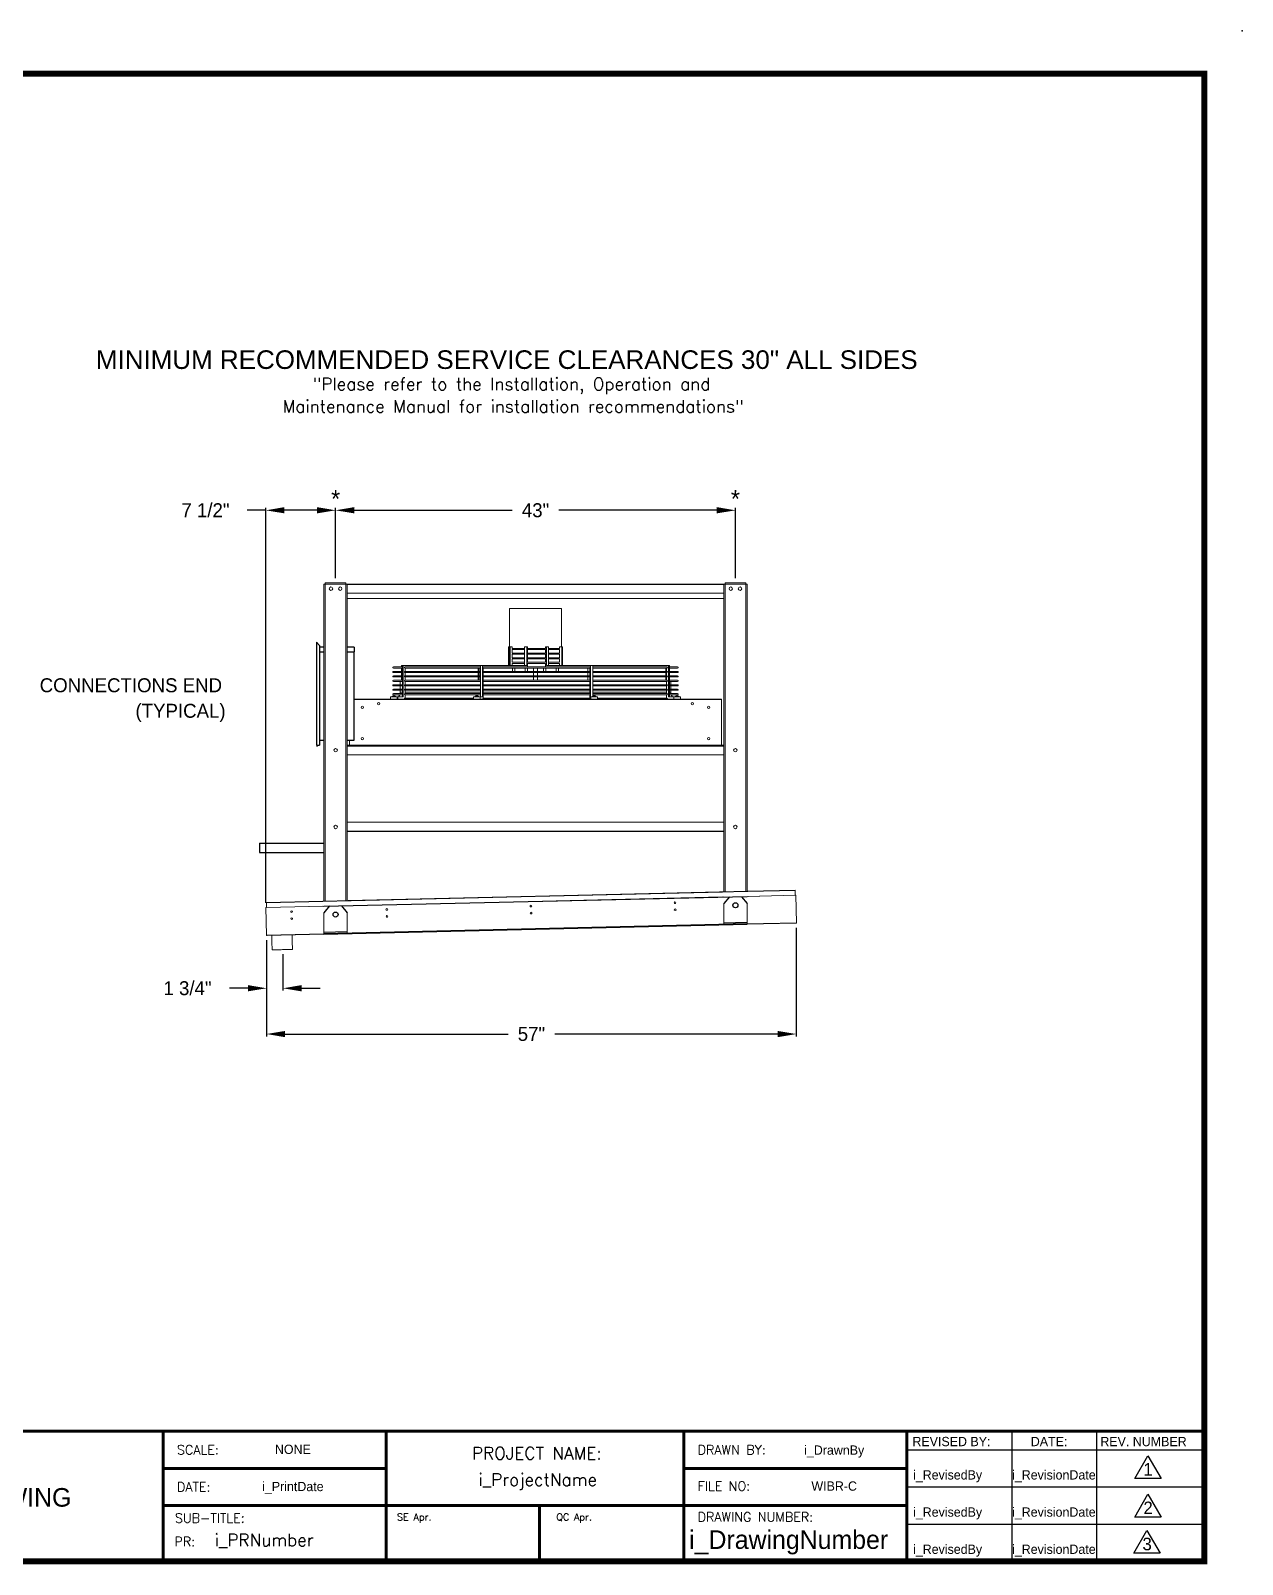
# Model space of a CAD drawing. Extents: x 6 to 271, y -23 to 146.
# Drawn here: x 140.8 to 271.1, y -18.6 to 146.4 of the extents above; entities that cross this region are included whole.
import ezdxf
from ezdxf.enums import TextEntityAlignment as Align

# ---------------------------------------------------------------- set-up
doc = ezdxf.new("R2010")
doc.units = 0
doc.header["$MEASUREMENT"] = 0
doc.layers.get('0').update_dxf_attribs({"linetype": 'CONTINUOUS'})
doc.layers.get('Defpoints').update_dxf_attribs({"linetype": 'CONTINUOUS'})
doc.styles.add('dimentions', font='ARIAL.TTF')
doc.styles.add('SIMPLEX', font='SIMPLEX')
doc.dimstyles.get("Standard").update_dxf_attribs({"dimtxt": 1.5, "dimasz": 2, "dimexe": 0.25, "dimexo": 0.5, "dimgap": 0.75, "dimtad": 0, "dimtih": 1, "dimtoh": 1, "dimdec": 4, "dimzin": 0, "dimdsep": 46, "dimlunit": 5, "dimtxsty": 'STANDARD', "dimcen": 0.125, "dimclrd": 1, "dimclre": 1, "dimclrt": 1, "dimadec": 0, "dimazin": 0, "dimtfac": 1, "dimtdec": 4, "dimtofl": 0, "dimtmove": 0, "dimatfit": 3, "dimfxl": 1, "dimfrac": 2, "dimtolj": 1, "dimtzin": 0, "dimarcsym": 0})

# ---------------------------------------------------------------- blocks, each defined once
blk = doc.blocks.new('*D28')
at = {"color": 7, "lineweight": -2}
for p, q in [((173.57, 87.49), (173.57, 95.05)), ((175.57, 94.8), (192.57, 94.8)), ((214.57, 94.8), (197.57, 94.8)), ((216.57, 87.49), (216.57, 95.05))]:
    blk.add_line(p, q, dxfattribs=at)
at = {"color": 7}
for points in [[(175.57, 95.14), (175.57, 94.47), (173.57, 94.8)], [(214.57, 95.14), (214.57, 94.47), (216.57, 94.8)]]:
    blk.add_solid(points, dxfattribs=at)
at = {"layer": 'Defpoints', "color": 0}
for p in [(216.57, 94.8), (173.57, 86.99), (216.57, 86.99)]:
    blk.add_point(p, dxfattribs=at)
at = {"color": 7, "insert": (195.07, 94.8), "char_height": 1.5, "attachment_point": 5}
blk.add_mtext('\\A1;43"', dxfattribs=at)
blk = doc.blocks.new('*D29')
at = {"color": 7, "lineweight": -2}
for p, q in [((166.07, 94.8), (164.07, 94.8)), ((166.07, 52.57), (166.07, 95.05)), ((171.57, 94.8), (168.07, 94.8)), ((173.57, 87.49), (173.57, 95.05))]:
    blk.add_line(p, q, dxfattribs=at)
at = {"color": 7}
for points in [[(168.07, 95.14), (168.07, 94.47), (166.07, 94.8)], [(171.57, 95.14), (171.57, 94.47), (173.57, 94.8)]]:
    blk.add_solid(points, dxfattribs=at)
at = {"layer": 'Defpoints', "color": 0}
for p in [(173.57, 94.8), (173.57, 86.99), (166.07, 52.07)]:
    blk.add_point(p, dxfattribs=at)
at = {"color": 7, "insert": (159.57, 94.8), "char_height": 1.5, "attachment_point": 5}
blk.add_mtext('\\A1;7 1/2"', dxfattribs=at)
blk = doc.blocks.new('*D30')
at = {"color": 7, "lineweight": -2}
for p, q in [((223.12, 49.89), (223.12, 38.22)), ((166.14, 48.57), (166.14, 38.22)), ((168.14, 38.47), (192.13, 38.47)), ((221.12, 38.47), (197.13, 38.47))]:
    blk.add_line(p, q, dxfattribs=at)
at = {"color": 7}
for points in [[(168.14, 38.8), (168.14, 38.13), (166.14, 38.47)], [(221.12, 38.8), (221.12, 38.13), (223.12, 38.47)]]:
    blk.add_solid(points, dxfattribs=at)
at = {"layer": 'Defpoints', "color": 0}
for p in [(223.12, 50.39), (166.14, 49.07), (223.12, 38.47)]:
    blk.add_point(p, dxfattribs=at)
at = {"color": 7, "insert": (194.63, 38.47), "char_height": 1.5, "attachment_point": 5}
blk.add_mtext('\\A1;57"', dxfattribs=at)
blk = doc.blocks.new('*D31')
at = {"color": 7, "lineweight": -2}
for p, q in [((166.14, 48.07), (166.14, 43.14)), ((167.91, 47.05), (167.91, 43.14)), ((164.14, 43.39), (162.14, 43.39)), ((169.91, 43.39), (171.91, 43.39))]:
    blk.add_line(p, q, dxfattribs=at)
at = {"color": 7}
for points in [[(164.14, 43.73), (164.14, 43.06), (166.14, 43.39)], [(169.91, 43.73), (169.91, 43.06), (167.91, 43.39)]]:
    blk.add_solid(points, dxfattribs=at)
at = {"layer": 'Defpoints', "color": 0}
for p in [(166.14, 48.57), (167.91, 47.55), (166.14, 43.39)]:
    blk.add_point(p, dxfattribs=at)
at = {"color": 7, "insert": (157.64, 43.39), "char_height": 1.5, "attachment_point": 5}
blk.add_mtext('\\A1;1 3/4"', dxfattribs=at)

msp = doc.modelspace()

# ---------------------------------------------------------------- linework, layer by layer
at = {"color": 0, "linetype": 'Continuous', "lineweight": 15}
for p, q in [((172.3177, 86.85703), (172.4522, 86.85703)), ((172.3177, 86.85703), (172.3177, 52.7701)), ((172.4522, 86.85703), (172.4522, 52.77323)), ((172.4532, 86.85703), (172.4522, 86.85703)), ((172.4532, 86.99253), (172.4532, 86.85803)), ((172.4532, 86.99253), (174.6822, 86.99253)), ((172.4532, 86.85803), (174.6822, 86.85803)), ((172.4532, 86.85703), (172.4532, 86.85803)), ((172.4532, 86.85703), (174.6822, 86.85703)), ((172.4532, 52.77325), (172.4532, 86.85703)), ((174.6822, 86.99253), (174.6822, 86.85803)), ((174.6822, 86.85703), (174.6822, 86.85803)), ((174.6822, 52.8251), (174.6822, 86.85703)), ((174.6832, 86.85703), (174.6822, 86.85703)), ((174.6832, 86.85703), (174.6832, 52.82513)), ((174.8177, 86.85703), (174.6832, 86.85703)), ((174.8177, 86.85703), (174.8177, 52.82825)), ((174.8177, 86.80403), (215.3177, 86.80403)), ((174.8177, 85.87274), (215.3177, 85.87274)), ((215.3177, 86.85703), (215.3177, 53.77037)), ((215.3177, 86.85703), (215.4522, 86.85703)), ((215.4522, 86.85703), (215.4522, 53.7735)), ((215.4532, 86.85703), (215.4522, 86.85703)), ((215.4532, 86.99253), (215.4532, 86.85803)), ((215.4532, 86.99253), (217.6822, 86.99253)), ((215.4532, 86.85803), (217.6822, 86.85803)), ((215.4532, 86.85703), (215.4532, 86.85803)), ((215.4532, 86.85703), (217.6822, 86.85703)), ((215.4532, 53.77352), (215.4532, 86.85703)), ((217.6822, 86.99253), (217.6822, 86.85803)), ((217.6822, 86.85703), (217.6822, 86.85803)), ((217.6832, 86.85703), (217.6822, 86.85703)), ((217.6822, 53.82537), (217.6822, 86.85703)), ((217.8177, 86.85703), (217.6832, 86.85703)), ((217.6832, 86.85703), (217.6832, 53.8254)), ((217.8177, 86.85703), (217.8177, 53.82852)), ((174.8177, 85.31044), (180.6302, 85.31044)), ((181.0052, 85.31044), (209.1302, 85.31044)), ((196.144, 84.23603), (192.2552, 84.23603)), ((197.8802, 84.23603), (196.144, 84.23603)), ((209.5052, 85.31044), (215.3177, 85.31044)), ((192.15049, 80.10003), (192.15049, 78.10503)), ((192.24386, 80.10003), (192.15049, 80.10003)), ((192.33724, 80.10003), (192.24386, 80.10003)), ((192.24386, 80.10003), (192.24386, 78.10503)), ((192.33724, 80.10003), (192.33724, 78.10503)), ((192.56266, 80.10003), (192.33724, 80.10003)), ((192.56266, 79.94921), (192.56266, 80.10003)), ((193.89803, 79.95014), (192.56266, 79.95014)), ((192.56266, 79.44921), (192.56266, 79.83108)), ((192.56266, 79.83014), (193.89803, 79.83014)), ((193.89803, 79.45014), (192.56266, 79.45014)), ((192.56266, 78.94921), (192.56266, 79.33108)), ((192.56266, 79.33014), (193.89803, 79.33014)), ((194.12345, 80.10003), (193.89803, 80.10003)), ((193.89803, 80.10003), (193.89803, 78.10503)), ((194.12345, 80.10003), (194.12345, 78.10503)), ((194.21683, 80.10003), (194.12345, 80.10003)), ((194.21683, 79.94921), (194.21683, 80.10003)), ((196.144, 79.95014), (194.21683, 79.95014)), ((194.21683, 79.44921), (194.21683, 79.83108)), ((194.21683, 79.83014), (196.144, 79.83014)), ((196.144, 79.45014), (194.21683, 79.45014)), ((194.21683, 78.94921), (194.21683, 79.33108)), ((194.21683, 79.33014), (196.144, 79.33014)), ((196.144, 79.95014), (196.144, 80.10003)), ((196.144, 80.10003), (196.23737, 80.10003)), ((196.144, 79.45014), (196.144, 79.83014)), ((196.144, 78.95014), (196.144, 79.33014)), ((196.23737, 80.10003), (196.23737, 78.10503)), ((196.4628, 80.10003), (196.23737, 80.10003)), ((196.4628, 80.10003), (196.4628, 78.10503)), ((197.66611, 79.95014), (196.4628, 79.95014)), ((196.4628, 79.83014), (197.66611, 79.83014)), ((197.66611, 79.45014), (196.4628, 79.45014)), ((196.4628, 79.33014), (197.66611, 79.33014)), ((197.66611, 79.95014), (197.66611, 80.10003)), ((197.66611, 80.10003), (197.89154, 80.10003)), ((197.66611, 79.45014), (197.66611, 79.83014)), ((197.66611, 78.95014), (197.66611, 79.33014)), ((197.89154, 80.10003), (197.89154, 78.10503)), ((197.98491, 80.10003), (197.89154, 80.10003)), ((197.98491, 80.10003), (197.98491, 78.10503)), ((180.74757, 77.95014), (179.77758, 77.95014)), ((179.77758, 77.83014), (180.74757, 77.83014)), ((180.65419, 78.10503), (180.65419, 77.95014)), ((180.74757, 78.10503), (180.65419, 78.10503)), ((180.65419, 77.83014), (180.65419, 77.47148)), ((180.84094, 78.10503), (180.74757, 78.10503)), ((180.74757, 78.10503), (180.74757, 74.72403)), ((180.84094, 78.10503), (180.84094, 74.72403)), ((189.13611, 78.10503), (180.84094, 78.10503)), ((181.03665, 77.83014), (189.13611, 77.83014)), ((189.13611, 77.95014), (181.03669, 77.95014)), ((181.06637, 77.47148), (181.06637, 77.83014)), ((188.91068, 77.83014), (188.91068, 77.47148)), ((189.00405, 77.47148), (189.00405, 77.83014)), ((189.36153, 78.10503), (189.13611, 78.10503)), ((189.13611, 78.10503), (189.13611, 74.72403)), ((189.36153, 78.10503), (189.36153, 74.72403)), ((194.12345, 78.10503), (189.36153, 78.10503)), ((189.4426, 77.83014), (200.91897, 77.83014)), ((200.91897, 77.95014), (189.44268, 77.95014)), ((189.45491, 77.47148), (189.45491, 77.83014)), ((193.89803, 78.95014), (192.56266, 78.95014)), ((192.56266, 78.44921), (192.56266, 78.83108)), ((192.56266, 78.83014), (193.89803, 78.83014)), ((193.89803, 78.45014), (192.56266, 78.45014)), ((192.56266, 78.10503), (192.56266, 78.33108)), ((192.56266, 78.33014), (193.89803, 78.33014)), ((196.144, 78.95014), (194.21683, 78.95014)), ((194.21683, 78.44921), (194.21683, 78.83108)), ((194.21683, 78.83014), (196.144, 78.83014)), ((196.144, 78.45014), (194.21683, 78.45014)), ((194.21683, 77.95014), (194.21683, 78.33108)), ((194.21683, 78.33014), (196.144, 78.33014)), ((196.144, 78.45014), (196.144, 78.83014)), ((196.144, 77.95014), (196.144, 78.33014)), ((196.23737, 78.10503), (200.99929, 78.10503)), ((197.66611, 78.95014), (196.4628, 78.95014)), ((196.4628, 78.83014), (197.66611, 78.83014)), ((197.66611, 78.45014), (196.4628, 78.45014)), ((196.4628, 78.33014), (197.66611, 78.33014)), ((197.66611, 78.45014), (197.66611, 78.83014)), ((197.66611, 78.10503), (197.66611, 78.33014)), ((200.68049, 77.47148), (200.68049, 77.83014)), ((200.90592, 77.47148), (200.90592, 77.83014)), ((200.99929, 78.10503), (200.99929, 74.72403)), ((201.22472, 78.10503), (200.99929, 78.10503)), ((201.22472, 78.10503), (201.22472, 74.83212)), ((201.22472, 78.10503), (209.38783, 78.10503)), ((209.19392, 77.95014), (201.22472, 77.95014)), ((201.22472, 77.83014), (209.19392, 77.83014)), ((209.06903, 77.47148), (209.06903, 77.83014)), ((209.1624, 77.47148), (209.1624, 77.83014)), ((209.38783, 78.10503), (209.38783, 74.72403)), ((209.48121, 78.10503), (209.38783, 78.10503)), ((209.48121, 78.10503), (209.48121, 74.72403)), ((210.35781, 77.95014), (209.48121, 77.95014)), ((209.48121, 77.83014), (210.35781, 77.83014)), ((180.74757, 77.47148), (179.77758, 77.47148)), ((179.77758, 77.35148), (180.74757, 77.35148)), ((180.74757, 76.99281), (179.77758, 76.99281)), ((179.77758, 76.87281), (180.74757, 76.87281)), ((180.74757, 76.51415), (179.77758, 76.51415)), ((179.77758, 76.39415), (180.74757, 76.39415)), ((180.74757, 76.03548), (179.77758, 76.03548)), ((179.77758, 75.91548), (180.74757, 75.91548)), ((180.65419, 77.35148), (180.65419, 76.99281)), ((180.65419, 76.87281), (180.65419, 76.51415)), ((181.03665, 77.35148), (189.13611, 77.35148)), ((181.03665, 76.87281), (189.13611, 76.87281)), ((181.03665, 76.39415), (189.13611, 76.39415)), ((181.03665, 75.91548), (189.13611, 75.91548)), ((189.13611, 77.47148), (181.03669, 77.47148)), ((189.13611, 76.99281), (181.03669, 76.99281)), ((189.13611, 76.51415), (181.03669, 76.51415)), ((189.13611, 76.03548), (181.03669, 76.03548)), ((181.06637, 76.99281), (181.06637, 77.35148)), ((181.06637, 76.51415), (181.06637, 76.87281)), ((181.06637, 76.03548), (181.06637, 76.39415)), ((181.06637, 75.55682), (181.06637, 75.91548)), ((188.91068, 77.35148), (188.91068, 76.99281)), ((188.91068, 76.87281), (188.91068, 76.51415)), ((189.00405, 76.99281), (189.00405, 77.35148)), ((189.00405, 76.51415), (189.00405, 76.87281)), ((189.4426, 77.35148), (200.91897, 77.35148)), ((189.4426, 76.87281), (200.91897, 76.87281)), ((189.4426, 76.39415), (200.91897, 76.39415)), ((189.4426, 75.91548), (200.91897, 75.91548)), ((200.91897, 77.47148), (189.44268, 77.47148)), ((200.91897, 76.99281), (189.44268, 76.99281)), ((200.91897, 76.51415), (189.44268, 76.51415)), ((200.91897, 76.03548), (189.44268, 76.03548)), ((189.45491, 76.99281), (189.45491, 77.35148)), ((189.45491, 76.51415), (189.45491, 76.87281)), ((189.45491, 76.03548), (189.45491, 76.39415)), ((189.45491, 75.55682), (189.45491, 75.91548)), ((200.68049, 76.99281), (200.68049, 77.35148)), ((200.68049, 76.51415), (200.68049, 76.87281)), ((200.90592, 76.99281), (200.90592, 77.35148)), ((200.90592, 76.51415), (200.90592, 76.87281)), ((200.90592, 76.03548), (200.90592, 76.39415)), ((200.90592, 75.55682), (200.90592, 75.91548)), ((209.19392, 77.47148), (201.22472, 77.47148)), ((201.22472, 77.35148), (209.19392, 77.35148)), ((209.19392, 76.99281), (201.22472, 76.99281)), ((201.22472, 76.87281), (209.19392, 76.87281)), ((209.19392, 76.51415), (201.22472, 76.51415)), ((201.22472, 76.39415), (209.19392, 76.39415)), ((209.19392, 76.03548), (201.22472, 76.03548)), ((201.22472, 75.91548), (209.19392, 75.91548)), ((209.06903, 76.99281), (209.06903, 77.35148)), ((209.06903, 76.51415), (209.06903, 76.87281)), ((209.1624, 76.99281), (209.1624, 77.35148)), ((209.1624, 76.51415), (209.1624, 76.87281)), ((209.1624, 76.03548), (209.1624, 76.39415)), ((209.1624, 75.55682), (209.1624, 75.91548)), ((210.35781, 77.47148), (209.48121, 77.47148)), ((209.48121, 77.35148), (210.35781, 77.35148)), ((210.35781, 76.99281), (209.48121, 76.99281)), ((209.48121, 76.87281), (210.35781, 76.87281)), ((210.35781, 76.51415), (209.48121, 76.51415)), ((209.48121, 76.39415), (210.35781, 76.39415)), ((210.35781, 76.03548), (209.48121, 76.03548)), ((209.48121, 75.91548), (210.35781, 75.91548)), ((175.53784, 74.49253), (178.6927, 74.49253)), ((175.53784, 74.44153), (215.0677, 74.44153)), ((178.6927, 74.49253), (211.4427, 74.49253)), ((179.45469, 74.72403), (179.48277, 74.72403)), ((179.48277, 74.72403), (180.19269, 74.72403)), ((179.62159, 74.72503), (179.60494, 74.72503)), ((180.04244, 74.72503), (179.62159, 74.72503)), ((179.72894, 74.84903), (179.72909, 74.84903)), ((179.73182, 74.84903), (179.72909, 74.84903)), ((179.73182, 74.84903), (179.74233, 74.84903)), ((179.75301, 74.84903), (179.74233, 74.84903)), ((179.75301, 74.84903), (179.82904, 74.84903)), ((180.74757, 75.55682), (179.77758, 75.55682)), ((179.77758, 75.43682), (180.74757, 75.43682)), ((180.74757, 75.07815), (179.77758, 75.07815)), ((179.77758, 74.95815), (180.74757, 74.95815)), ((179.8406, 74.84903), (179.82904, 74.84903)), ((179.84688, 74.84903), (179.8406, 74.84903)), ((179.84688, 74.84903), (179.87225, 74.84903)), ((179.88679, 74.84903), (179.87225, 74.84903)), ((179.88679, 74.84903), (179.91844, 74.84903)), ((180.25797, 74.72403), (180.19269, 74.72403)), ((180.25797, 74.72403), (180.25797, 74.49253)), ((180.84094, 74.72403), (180.25797, 74.72403)), ((180.74757, 75.23003), (180.5199, 75.23003)), ((181.03665, 75.43682), (189.13611, 75.43682)), ((181.03665, 74.95815), (189.13611, 74.95815)), ((189.13611, 75.55682), (181.03669, 75.55682)), ((189.13611, 75.07815), (181.03669, 75.07815)), ((188.38442, 74.59948), (181.03669, 74.59948)), ((181.06637, 75.07815), (181.06637, 75.43682)), ((189.13611, 75.23003), (181.06637, 75.23003)), ((181.06637, 74.59948), (181.06637, 74.95815)), ((188.38442, 74.72403), (188.41251, 74.72403)), ((188.41251, 74.72403), (189.12242, 74.72403)), ((188.66971, 74.72503), (188.53467, 74.72503)), ((188.65867, 74.84903), (188.69032, 74.84903)), ((188.97217, 74.72503), (188.66971, 74.72503)), ((188.70486, 74.84903), (188.69032, 74.84903)), ((188.70486, 74.84903), (188.73023, 74.84903)), ((188.73651, 74.84903), (188.73023, 74.84903)), ((188.74806, 74.84903), (188.73651, 74.84903)), ((188.74806, 74.84903), (188.8241, 74.84903)), ((188.83478, 74.84903), (188.8241, 74.84903)), ((188.83478, 74.84903), (188.84529, 74.84903)), ((188.84802, 74.84903), (188.84529, 74.84903)), ((188.84802, 74.84903), (188.84817, 74.84903)), ((189.36153, 74.72403), (189.12242, 74.72403)), ((189.4426, 75.43682), (200.91897, 75.43682)), ((189.4426, 74.95815), (200.91897, 74.95815)), ((200.91897, 75.55682), (189.44268, 75.55682)), ((200.91897, 75.07815), (189.44268, 75.07815)), ((200.91897, 74.59948), (189.44268, 74.59948)), ((189.45491, 75.07815), (189.45491, 75.43682)), ((200.90592, 75.23003), (189.45491, 75.23003)), ((189.45491, 74.59948), (189.45491, 74.95815)), ((200.90592, 75.07815), (200.90592, 75.43682)), ((200.90592, 74.59948), (200.90592, 74.95815)), ((200.99929, 74.72403), (201.01297, 74.72403)), ((201.01297, 74.72403), (201.04106, 74.72403)), ((201.04106, 74.72403), (201.75097, 74.72403)), ((201.46569, 74.72503), (201.16323, 74.72503)), ((209.19392, 75.55682), (201.22472, 75.55682)), ((201.22472, 75.43682), (209.19392, 75.43682)), ((209.1624, 75.23003), (201.22472, 75.23003)), ((209.19392, 75.07815), (201.22472, 75.07815)), ((201.22472, 74.95815), (209.19392, 74.95815)), ((201.28722, 74.84903), (201.28738, 74.84903)), ((201.29011, 74.84903), (201.28738, 74.84903)), ((201.29011, 74.84903), (201.30062, 74.84903)), ((201.31129, 74.84903), (201.30062, 74.84903)), ((201.31129, 74.84903), (201.38733, 74.84903)), ((201.39889, 74.84903), (201.38733, 74.84903)), ((201.40517, 74.84903), (201.39889, 74.84903)), ((201.40517, 74.84903), (201.43054, 74.84903)), ((201.44508, 74.84903), (201.43054, 74.84903)), ((201.44508, 74.84903), (201.47672, 74.84903)), ((201.60072, 74.72503), (201.46569, 74.72503)), ((209.19392, 74.59948), (201.75097, 74.59948)), ((209.1624, 75.07815), (209.1624, 75.43682)), ((209.1624, 74.59948), (209.1624, 74.95815)), ((209.38783, 74.72403), (209.94271, 74.72403)), ((210.35781, 75.55682), (209.48121, 75.55682)), ((209.48121, 75.43682), (210.35781, 75.43682)), ((209.6155, 75.23003), (209.48121, 75.23003)), ((210.35781, 75.07815), (209.48121, 75.07815)), ((209.48121, 74.95815), (210.35781, 74.95815)), ((209.94271, 74.72403), (209.9708, 74.72403)), ((209.9708, 74.72403), (210.68071, 74.72403)), ((210.51381, 74.72503), (210.09296, 74.72503)), ((210.21696, 74.84903), (210.24861, 74.84903)), ((210.26315, 74.84903), (210.24861, 74.84903)), ((210.26315, 74.84903), (210.28852, 74.84903)), ((210.2948, 74.84903), (210.28852, 74.84903)), ((210.30635, 74.84903), (210.2948, 74.84903)), ((210.30635, 74.84903), (210.38239, 74.84903)), ((210.39307, 74.84903), (210.38239, 74.84903)), ((210.39307, 74.84903), (210.40358, 74.84903)), ((210.40631, 74.84903), (210.40358, 74.84903)), ((210.40631, 74.84903), (210.40646, 74.84903)), ((210.53046, 74.72503), (210.51381, 74.72503)), ((215.0677, 74.49253), (211.4427, 74.49253)), ((215.0677, 74.44153), (215.0677, 74.49253)), ((215.0677, 69.54353), (215.0677, 74.44153)), ((174.8177, 69.42903), (215.3177, 69.42903)), ((215.0677, 69.54353), (175.0677, 69.54353)), ((175.0677, 69.54253), (215.0677, 69.54253)), ((175.0677, 69.49253), (215.0677, 69.49253)), ((215.0677, 69.54253), (215.0677, 69.54353)), ((215.0677, 69.49253), (215.0677, 69.54253)), ((215.0677, 69.49253), (215.3177, 69.49253)), ((215.0687, 69.54253), (215.0687, 69.49253)), ((215.0687, 69.54253), (215.3177, 69.54253)), ((174.8177, 68.49253), (215.3177, 68.49253)), ((174.8177, 61.24253), (215.3177, 61.24253)), ((174.8177, 60.30603), (215.3177, 60.30603)), ((174.8177, 60.24253), (215.3177, 60.24253)), ((174.8177, 52.27147), (215.3177, 53.21359)), ((174.92938, 52.83085), (215.1685, 53.7669)), ((174.93041, 52.78667), (215.16952, 53.72272)), ((215.18143, 53.21112), (174.94231, 52.27508)), ((217.8177, 53.27174), (223.05431, 53.39356)), ((217.91775, 53.83085), (222.97889, 53.94858)), ((217.91878, 53.78667), (222.97991, 53.9044)), ((222.99181, 53.39281), (217.93068, 53.27508)), ((222.97889, 53.94858), (222.97991, 53.9044)), ((222.97991, 53.9044), (222.99181, 53.39281)), ((223.12289, 50.44535), (223.05431, 53.39356)), ((166.06973, 52.06797), (172.3177, 52.21332)), ((166.13831, 49.11977), (166.06973, 52.06797)), ((166.11927, 52.62591), (172.18013, 52.7669)), ((166.11927, 52.62591), (166.12029, 52.58173)), ((166.12029, 52.58173), (172.18116, 52.72272)), ((166.13219, 52.07014), (166.12029, 52.58173)), ((172.19306, 52.21112), (166.13219, 52.07014)), ((172.3177, 51.49482), (172.3177, 49.28116)), ((174.8177, 51.49482), (174.8177, 49.32215)), ((215.3177, 52.49509), (215.3177, 50.28143)), ((217.8177, 52.49509), (217.8177, 50.32242)), ((174.8177, 49.32167), (215.3177, 50.26379)), ((174.8177, 49.27066), (215.3177, 50.21278)), ((217.8177, 50.32194), (223.12289, 50.44535)), ((217.8177, 50.27093), (223.07309, 50.39318)), ((223.07309, 50.39318), (223.12408, 50.39437)), ((166.13831, 49.11977), (172.3177, 49.26352)), ((166.1395, 49.06879), (166.19048, 49.06997)), ((166.19048, 49.06997), (172.3177, 49.2125))]:
    msp.add_line(p, q, dxfattribs=at)
at = {"color": 7, "ltscale": 7}
for p, q in [((171.50659, 80.60503), (171.50659, 69.54253)), ((171.50659, 80.60503), (171.83804, 80.27357)), ((171.83804, 80.27357), (171.83804, 69.54253)), ((172.3177, 80.08983), (171.83804, 80.08983)), ((171.83804, 79.58983), (172.3177, 79.58983)), ((175.56909, 80.08983), (174.8177, 80.08983)), ((174.8177, 79.58983), (175.56909, 79.58983)), ((175.53784, 79.58983), (175.53784, 70.05858)), ((175.56909, 80.08983), (175.56909, 79.58983)), ((171.50659, 69.54253), (171.83804, 69.54253)), ((171.53784, 69.54253), (171.53784, 69.43358)), ((171.53784, 69.43358), (171.56909, 69.43358)), ((171.56909, 69.54253), (171.56909, 69.43358)), ((172.3177, 70.05858), (171.83804, 70.05858)), ((175.53784, 70.05858), (174.8177, 70.05858))]:
    msp.add_line(p, q, dxfattribs=at)
at = {"color": 7, "linetype": 'Continuous', "lineweight": 15}
for p, q in [((174.8177, 69.54253), (175.0667, 69.54253)), ((174.8177, 69.49253), (175.0677, 69.49253)), ((175.0667, 69.54253), (175.0667, 69.49253)), ((175.0677, 69.54353), (175.0677, 70.05858)), ((175.0677, 69.54353), (175.0677, 69.54253)), ((175.0677, 69.49253), (175.0677, 69.54253))]:
    msp.add_line(p, q, dxfattribs=at)
at = {"color": 7}
for p, q in [((165.38051, 58.98045), (172.3177, 58.98045)), ((165.38051, 58.98045), (165.38051, 58.00103)), ((165.38051, 58.00103), (172.3177, 58.00103))]:
    msp.add_line(p, q, dxfattribs=at)
at = {"color": 0}
for p, q in [((172.18013, 52.7669), (217.91775, 53.83085)), ((217.91878, 53.78667), (172.18116, 52.72272)), ((172.3177, 52.21332), (217.8177, 53.27174)), ((215.92824, 53.24084), (215.3177, 52.49509)), ((217.20715, 53.24084), (217.8177, 52.49509)), ((217.91775, 53.83085), (217.91878, 53.78667)), ((172.92824, 52.24057), (172.3177, 51.49482)), ((174.20715, 52.24057), (174.8177, 51.49482)), ((217.8177, 50.32194), (172.3177, 49.26352)), ((172.31889, 49.21253), (217.8177, 50.27093)), ((217.8177, 50.44742), (215.3177, 50.40643)), ((215.3177, 50.28143), (215.3177, 50.23043)), ((174.8177, 49.44715), (172.3177, 49.40616)), ((172.3177, 49.28116), (172.3177, 49.23015)), ((172.3177, 49.26352), (172.31889, 49.21253)), ((155.00695, -4.24912), (235.00615, -4.24912)), ((155.00695, -18.24898), (155.00695, -4.24912)), ((179.00671, -4.24912), (179.00671, -18.24898)), ((211.00639, -4.24912), (211.00639, -12.24904)), ((235.00615, -4.24912), (235.00615, -18.24898)), ((235.00615, -4.24912), (267.00583, -4.24912)), ((235.00615, -4.24912), (235.00615, -6.2491)), ((246.29697, -4.24912), (246.29697, -10.24906)), ((255.38999, -4.24912), (255.38999, -10.24906)), ((235.00615, -6.2491), (267.00583, -6.2491)), ((179.00671, -8.24908), (155.00695, -8.24908)), ((211.00639, -8.24908), (235.00615, -8.24908)), ((211.00639, -12.24904), (211.00639, -8.24908)), ((246.29697, -8.24908), (246.29697, -14.24902)), ((255.38999, -8.24908), (255.38999, -14.24902)), ((235.00615, -10.24906), (267.00583, -10.24906)), ((235.00615, -12.24904), (155.00695, -12.24904)), ((195.50654, -12.24904), (195.50654, -18.24898)), ((211.00639, -12.24904), (211.00639, -18.24898)), ((246.29697, -12.24904), (246.29697, -18.24898)), ((255.38999, -12.24904), (255.38999, -18.24898)), ((235.00615, -14.24902), (267.00583, -14.24902)), ((235.00615, -18.24898), (267.00583, -18.24898))]:
    msp.add_line(p, q, dxfattribs=at)
for points, const_width in [([(11.00839, -18.24898), (267.00583, -18.24898), (267.00583, 141.74942), (11.00839, 141.74942), (11.00839, -18.24898)], 0.63999), ([(267.00583, -4.24912), (75.00775, -4.24912), (75.00775, -18.24898)], 0.32), ([(155.00695, -4.24912), (155.00695, -18.24898)], 0.32), ([(179.00671, -4.24912), (179.00671, -18.24898)], 0.32), ([(211.00639, -4.24912), (211.00639, -18.24898)], 0.32), ([(235.00615, -18.24898), (235.00615, -4.24912), (267.00583, -4.24912)], 0.32), ([(179.00671, -8.24908), (155.00695, -8.24908)], 0.32), ([(235.00615, -8.24908), (211.00639, -8.24908), (211.00639, -18.24898)], 0.32), ([(235.00615, -12.24904), (155.00695, -12.24904)], 0.32), ([(195.50654, -12.24904), (195.50654, -18.24898)], 0.32)]:
    msp.add_lwpolyline(points, dxfattribs=dict(at, const_width=const_width))
at = {"color": 0, "linetype": 'Continuous', "lineweight": 15, "flags": 128}
for points in [[(180.6302, 85.31044), (180.63779, 85.3146), (180.65996, 85.31842), (180.69491, 85.32159), (180.73981, 85.32386), (180.79101, 85.32504), (180.84438, 85.32504), (180.89559, 85.32386), (180.94048, 85.32159), (180.97543, 85.31842), (180.9976, 85.3146), (181.0052, 85.31044)], [(181.0052, 85.31044), (180.99756, 85.31459), (180.97536, 85.31841), (180.94042, 85.32158), (180.89554, 85.32385), (180.84436, 85.32503), (180.79103, 85.32503), (180.73986, 85.32385), (180.69498, 85.32158), (180.66003, 85.31841), (180.63784, 85.31459), (180.6302, 85.31044)], [(209.1302, 85.31044), (209.13779, 85.3146), (209.15996, 85.31842), (209.19491, 85.32159), (209.23981, 85.32386), (209.29101, 85.32504), (209.34438, 85.32504), (209.39559, 85.32386), (209.44048, 85.32159), (209.47543, 85.31842), (209.4976, 85.3146), (209.5052, 85.31044)], [(209.5052, 85.31044), (209.49756, 85.31459), (209.47536, 85.31841), (209.44042, 85.32158), (209.39554, 85.32385), (209.34436, 85.32503), (209.29103, 85.32503), (209.23986, 85.32385), (209.19498, 85.32158), (209.16003, 85.31841), (209.13784, 85.31459), (209.1302, 85.31044)], [(200.91897, 77.95014), (200.91903, 77.95014), (200.9283, 77.94497), (200.93599, 77.93044), (200.94077, 77.90904), (200.94183, 77.88441), (200.93899, 77.86077), (200.93274, 77.84213), (200.92414, 77.83169), (200.91897, 77.83014)], [(200.91897, 77.47148), (200.92323, 77.47044), (200.93159, 77.4616), (200.93801, 77.44503), (200.94149, 77.42327), (200.94149, 77.39969), (200.93801, 77.37793), (200.93159, 77.36135), (200.92323, 77.35252), (200.91897, 77.35148)], [(200.91897, 76.99281), (200.92323, 76.99177), (200.93159, 76.98294), (200.93801, 76.96636), (200.94149, 76.9446), (200.94149, 76.92102), (200.93801, 76.89926), (200.93159, 76.88269), (200.92323, 76.87385), (200.91897, 76.87281)], [(200.91897, 76.51415), (200.92323, 76.51311), (200.93159, 76.50427), (200.93801, 76.4877), (200.94149, 76.46594), (200.94149, 76.44236), (200.93801, 76.4206), (200.93159, 76.40402), (200.92323, 76.39519), (200.91897, 76.39415)], [(200.91897, 76.03548), (200.92323, 76.03444), (200.93159, 76.02561), (200.93801, 76.00903), (200.94149, 75.98727), (200.94149, 75.96369), (200.93801, 75.94193), (200.93159, 75.92536), (200.92323, 75.91652), (200.91897, 75.91548)], [(180.5199, 75.23003), (180.51226, 75.12329), (180.50436, 75.07815)], [(200.91897, 75.55682), (200.92323, 75.55578), (200.93159, 75.54694), (200.93801, 75.53036), (200.94149, 75.50861), (200.94149, 75.48503), (200.93801, 75.46327), (200.93159, 75.44669), (200.92323, 75.43785), (200.91897, 75.43682)], [(200.91897, 75.07815), (200.92323, 75.07711), (200.93159, 75.06828), (200.93801, 75.0517), (200.94149, 75.02994), (200.94149, 75.00636), (200.93801, 74.9846), (200.93159, 74.96802), (200.92323, 74.95919), (200.91897, 74.95815)], [(200.91897, 74.59948), (200.92348, 74.59831), (200.93192, 74.58904), (200.9383, 74.57188), (200.94161, 74.54959), (200.94132, 74.52568), (200.93748, 74.50397), (200.93327, 74.49253)], [(209.63104, 75.07815), (209.62313, 75.12329), (209.6155, 75.23003)], [(223.12408, 50.39437), (223.12406, 50.39535), (223.12399, 50.39825), (223.12388, 50.40296), (223.12373, 50.4093), (223.12355, 50.41703), (223.12335, 50.42584), (223.12313, 50.43541), (223.12289, 50.44535)], [(166.1395, 49.06879), (166.13947, 49.06977), (166.13941, 49.07267), (166.1393, 49.07738), (166.13915, 49.08372), (166.13897, 49.09145), (166.13876, 49.10026), (166.13854, 49.10983), (166.13831, 49.11977)], [(168.09389, 47.55133), (167.97118, 47.54847), (167.84664, 47.54558), (167.72191, 47.54267), (167.59861, 47.5398), (167.47835, 47.53701), (167.36269, 47.53432), (167.25315, 47.53177), (167.15115, 47.5294), (167.05802, 47.52723), (166.97497, 47.5253), (166.90309, 47.52363), (166.84332, 47.52224), (166.79643, 47.52115), (166.76304, 47.52037), (166.74358, 47.51992), (166.73818, 47.51979)], [(168.92509, 47.57066), (168.92226, 47.5706), (168.90619, 47.57022), (168.87611, 47.56952), (168.83242, 47.56851), (168.77567, 47.56719), (168.70662, 47.56558), (168.62617, 47.56371), (168.53536, 47.5616), (168.43537, 47.55927), (168.32751, 47.55676), (168.21319, 47.5541), (168.09389, 47.55133)]]:
    msp.add_lwpolyline(points, dxfattribs=at)
at = {"color": 0}
for points in [[(260.94222, -6.88455), (262.36798, -9.35405), (259.51645, -9.35405)], [(260.94222, -11.03486), (262.36798, -13.50435), (259.51645, -13.50435)], [(260.83737, -14.91605), (262.26313, -17.38555), (259.4116, -17.38555)]]:
    msp.add_lwpolyline(points, close=True, dxfattribs=at)
at = {"color": 0, "linetype": 'Continuous', "lineweight": 15}
for centre, radius in [((173.0677, 86.36753), 0.1875), ((174.0677, 86.36753), 0.1875), ((216.0677, 86.36753), 0.1875), ((217.0677, 86.36753), 0.1875), ((176.4427, 73.61753), 0.125), ((178.1927, 73.99253), 0.125), ((211.9427, 73.99253), 0.125), ((213.6927, 73.61753), 0.125), ((176.4427, 70.24253), 0.125), ((213.6927, 70.24253), 0.125), ((173.5677, 68.99253), 0.1875), ((216.5677, 68.99253), 0.1875), ((173.5677, 60.74253), 0.1875), ((216.5677, 60.74253), 0.1875), ((168.83061, 51.63206), 0.09375), ((179.07784, 51.87044), 0.09375), ((179.09528, 51.12064), 0.09375), ((194.57365, 52.2309), 0.09375), ((194.59109, 51.4811), 0.09375), ((210.06946, 52.59137), 0.09375), ((210.0869, 51.84157), 0.09375), ((168.84805, 50.88227), 0.09375)]:
    msp.add_circle(centre, radius, dxfattribs=at)
at = {"color": 0}
for centre in [(173.5677, 51.31914), (216.5677, 52.31941)]:
    msp.add_circle(centre, 0.26853, dxfattribs=at)
at = {"color": 0, "linetype": 'Continuous', "lineweight": 15}
for centre, radius, start, end in [((192.2552, 79.89014), 0.06, 100.8922831, 259.1077169), ((192.2552, 79.39014), 0.06, 100.8922831, 259.1077169), ((179.77758, 77.89014), 0.06, 90, 270), ((192.2552, 78.89014), 0.06, 100.8922831, 259.1077169), ((192.2552, 78.39014), 0.06, 100.8922831, 259.1077169), ((209.19075, 77.89014), 0.06008, 273.026347, 86.973653), ((210.35781, 77.89014), 0.06, 270, 90), ((179.77758, 77.41148), 0.06, 90, 270), ((179.77758, 76.93281), 0.06, 90, 270), ((179.77758, 76.45415), 0.06, 90, 270), ((179.77758, 75.97548), 0.06, 90, 270), ((209.19063, 77.41148), 0.06009, 273.1439759, 86.8560241), ((209.19063, 76.93281), 0.06009, 273.1445885, 86.8554115), ((209.19063, 76.45415), 0.06009, 273.1430274, 86.8569726), ((209.19063, 75.97548), 0.06009, 273.1445885, 86.8554115), ((210.35781, 77.41148), 0.06, 270, 90), ((210.35781, 76.93281), 0.06, 270, 90), ((210.35781, 76.45415), 0.06, 270, 90), ((210.35781, 75.97548), 0.06, 270, 90), ((179.72894, 74.72503), 0.124, 90, 180), ((179.77758, 75.49682), 0.06, 90, 270), ((179.77758, 75.01815), 0.06, 90, 270), ((179.91844, 74.72503), 0.124, 0, 90), ((179.7699, 75.23003), 0.75, 317.5717297, 338.7458884), ((188.65867, 74.72503), 0.124, 90, 180), ((188.84817, 74.72503), 0.124, 0, 90), ((201.28723, 74.72503), 0.124, 90, 180), ((201.47673, 74.72503), 0.124, 0, 90), ((209.19063, 75.49682), 0.06009, 273.1430274, 86.8569726), ((209.19063, 75.01815), 0.06009, 273.1445885, 86.8554115), ((209.18931, 74.53895), 0.06071, 310.1202956, 85.6447004), ((210.3655, 75.23003), 0.75, 201.2541116, 222.4282703), ((210.21696, 74.72503), 0.124, 90, 180), ((210.35781, 75.49682), 0.06, 270, 90), ((210.35781, 75.01815), 0.06, 270, 90), ((210.40646, 74.72503), 0.124, 0, 90), ((215.0687, 69.54353), 0.001, 180, 270), ((223.12056, 53.39545), 0.12877, 181.1738006, 181.4884287), ((166.20841, 52.07155), 0.07623, 181.0653594, 181.59687)]:
    msp.add_arc(centre, radius, start, end, dxfattribs=at)
at = {"color": 7, "linetype": 'Continuous', "lineweight": 15}
msp.add_arc((175.0667, 69.54353), 0.001, 270, 360, dxfattribs=at)
at = {"color": 0, "linetype": 'Continuous', "lineweight": 15}
for points in [[(215.4532, 86.86753), (174.6822, 86.86753)], [(174.8177, 85.31024), (180.6302, 85.31024)], [(181.0052, 85.31024), (209.1302, 85.31024)], [(192.2552, 84.23603), (192.2552, 80.10003)], [(197.8802, 80.10003), (197.8802, 84.23603)], [(209.5052, 85.31024), (215.3177, 85.31024)], [(192.57757, 77.83014), (192.57757, 77.47148)], [(192.82757, 77.47148), (192.82757, 77.83014)], [(193.96303, 77.83014), (193.96303, 77.47148)], [(194.21303, 77.47148), (194.21303, 77.83014)], [(194.8412, 77.83014), (194.8412, 77.47148)], [(195.2942, 77.47148), (195.2942, 77.83014)], [(195.92237, 77.83014), (195.92237, 77.47148)], [(196.17237, 77.47148), (196.17237, 77.83014)], [(197.30783, 77.83014), (197.30783, 77.47148)], [(197.55783, 77.47148), (197.55783, 77.83014)], [(180.5199, 76.39415), (180.5199, 76.03548)], [(180.5199, 75.91548), (180.5199, 75.55682)], [(194.8412, 77.35148), (194.8412, 76.99281)], [(194.8412, 76.87281), (194.8412, 76.51415)], [(195.2942, 76.99281), (195.2942, 77.35148)], [(195.2942, 76.51415), (195.2942, 76.87281)], [(209.6155, 76.03548), (209.6155, 76.39415)], [(209.6155, 75.55682), (209.6155, 75.91548)], [(179.45469, 74.72403), (179.45469, 74.49253)], [(179.60494, 74.72503), (179.60494, 74.72403)], [(179.72909, 74.84903), (179.72511, 74.84896)], [(179.72511, 74.84896), (179.73182, 74.84903)], [(179.74233, 74.84903), (179.74903, 74.84896)], [(179.74903, 74.84896), (179.75301, 74.84903)], [(179.82904, 74.84903), (179.83069, 74.84896)], [(179.83069, 74.84896), (179.84688, 74.84903)], [(179.87225, 74.84903), (179.88843, 74.84896)], [(179.88843, 74.84896), (179.88679, 74.84903)], [(180.04244, 74.72403), (180.04244, 74.72503)], [(180.19269, 74.49253), (180.19269, 74.72403)], [(180.5199, 75.43682), (180.5199, 75.23003)], [(188.38442, 74.72403), (188.38442, 74.49253)], [(188.53467, 74.72503), (188.53467, 74.72403)], [(188.69032, 74.84903), (188.68867, 74.84896)], [(188.68867, 74.84896), (188.70486, 74.84903)], [(188.73023, 74.84903), (188.74642, 74.84896)], [(188.74642, 74.84896), (188.74806, 74.84903)], [(188.8241, 74.84903), (188.82808, 74.84896)], [(188.82808, 74.84896), (188.83478, 74.84903)], [(188.84529, 74.84903), (188.85199, 74.84896)], [(188.85199, 74.84896), (188.84802, 74.84903)], [(188.97217, 74.72403), (188.97217, 74.72503)], [(189.12242, 74.49253), (189.12242, 74.72403)], [(201.01297, 74.72403), (201.01297, 74.49253)], [(201.16323, 74.72503), (201.16323, 74.72403)], [(201.28738, 74.84903), (201.2834, 74.84896)], [(201.2834, 74.84896), (201.29011, 74.84903)], [(201.30062, 74.84903), (201.30732, 74.84896)], [(201.30732, 74.84896), (201.31129, 74.84903)], [(201.38733, 74.84903), (201.38898, 74.84896)], [(201.38898, 74.84896), (201.40517, 74.84903)], [(201.43054, 74.84903), (201.44672, 74.84896)], [(201.44672, 74.84896), (201.44508, 74.84903)], [(201.60072, 74.72403), (201.60072, 74.72503)], [(201.75097, 74.49253), (201.75097, 74.72403)], [(209.6155, 75.23003), (209.6155, 75.43682)], [(209.94271, 74.72403), (209.94271, 74.49253)], [(210.09296, 74.72503), (210.09296, 74.72403)], [(210.24861, 74.84903), (210.24696, 74.84896)], [(210.24696, 74.84896), (210.26315, 74.84903)], [(210.28852, 74.84903), (210.3047, 74.84896)], [(210.3047, 74.84896), (210.30635, 74.84903)], [(210.38239, 74.84903), (210.38637, 74.84896)], [(210.38637, 74.84896), (210.39307, 74.84903)], [(210.40358, 74.84903), (210.41028, 74.84896)], [(210.41028, 74.84896), (210.40631, 74.84903)], [(210.53046, 74.72403), (210.53046, 74.72503)], [(210.68071, 74.49253), (210.68071, 74.72403)], [(166.70184, 49.08187), (166.73818, 47.51979)], [(168.92509, 47.57066), (168.88875, 49.13274)]]:
    msp.add_open_spline(points, degree=1, dxfattribs=at)
for points, knots in [([(181.04299, 77.94918), (181.03807, 77.94961), (181.02692, 77.95059), (181.01012, 77.94401), (180.99512, 77.93164), (180.98477, 77.91437), (180.98028, 77.89444), (180.98215, 77.87399), (180.99015, 77.85543), (181.00342, 77.84058), (181.02033, 77.83203), (181.03358, 77.8288), (181.04009, 77.83042), (181.04055, 77.83053)], [0, 0, 0, 0, 0.079980634, 0.181379718, 0.282773237, 0.384154481, 0.485527775, 0.586886474, 0.688248383, 0.789611863, 0.890985885, 0.992379366, 1, 1, 1, 1]), ([(189.4452, 77.94956), (189.44276, 77.94978), (189.43773, 77.95023), (189.43054, 77.94247), (189.42459, 77.92922), (189.42065, 77.9114), (189.4192, 77.89124), (189.42038, 77.87095), (189.42406, 77.85278), (189.42984, 77.839), (189.43668, 77.83075), (189.44147, 77.83068), (189.44367, 77.83065)], [0, 0, 0, 0, 0.096004545, 0.198203705, 0.300403068, 0.402586729, 0.504760801, 0.606929601, 0.709091503, 0.811262441, 0.913447539, 1, 1, 1, 1]), ([(181.04282, 76.9917), (181.0409, 76.99215), (181.03289, 76.99401), (181.01828, 76.99036), (181.00168, 76.98091), (180.98895, 76.96557), (180.98161, 76.94666), (180.98048, 76.92616), (180.98568, 76.90643), (180.99663, 76.8896), (181.01207, 76.87795), (181.02758, 76.87229), (181.03718, 76.87341), (181.04057, 76.87381)], [0, 0, 0, 0, 0.031968545, 0.133390023, 0.234818421, 0.336234946, 0.437639103, 0.539028959, 0.640418559, 0.741810788, 0.843210291, 0.94462067, 1, 1, 1, 1]), ([(181.04282, 76.51303), (181.0409, 76.51348), (181.03289, 76.51534), (181.01828, 76.51169), (181.00168, 76.50225), (180.98895, 76.48691), (180.98161, 76.468), (180.98048, 76.44749), (180.98568, 76.42777), (180.99663, 76.41093), (181.01207, 76.39929), (181.02758, 76.39363), (181.03718, 76.39475), (181.04057, 76.39515)], [0, 0, 0, 0, 0.0319675675, 0.133388276, 0.2348168532, 0.3362335574, 0.4376378933, 0.5390338237, 0.6404179232, 0.7418103314, 0.8432100139, 0.9446205719, 1, 1, 1, 1]), ([(181.04282, 76.03437), (181.0409, 76.03481), (181.03289, 76.03667), (181.01828, 76.03303), (181.00168, 76.02358), (180.98895, 76.00824), (180.98161, 75.98933), (180.98048, 75.96883), (180.98568, 75.9491), (180.99663, 75.93226), (181.01207, 75.92062), (181.02758, 75.91496), (181.03718, 75.91608), (181.04057, 75.91648)], [0, 0, 0, 0, 0.031967544, 0.133389128, 0.23481763, 0.33623426, 0.437638522, 0.539028483, 0.640418187, 0.741810521, 0.843210129, 0.944620613, 1, 1, 1, 1]), ([(181.04299, 77.47051), (181.03807, 77.47094), (181.02692, 77.47192), (181.01012, 77.46535), (180.99511, 77.45297), (180.98477, 77.43571), (180.98028, 77.41577), (180.98215, 77.39533), (180.99015, 77.37676), (181.00342, 77.36191), (181.02033, 77.35337), (181.03358, 77.35014), (181.04009, 77.35175), (181.04055, 77.35186)], [0, 0, 0, 0, 0.079980696, 0.18137999, 0.282770113, 0.384156518, 0.485524286, 0.58688907, 0.688245838, 0.789609528, 0.890986383, 0.99237935, 1, 1, 1, 1]), ([(189.44518, 76.99181), (189.44321, 76.99226), (189.43866, 76.99329), (189.43176, 76.98687), (189.42551, 76.97462), (189.42117, 76.95743), (189.41926, 76.93754), (189.41998, 76.91708), (189.42324, 76.89845), (189.4287, 76.88349), (189.43568, 76.87488), (189.44102, 76.87147), (189.44359, 76.87292), (189.44364, 76.87295)], [0, 0, 0, 0, 0.077962525, 0.180191335, 0.282417592, 0.384628607, 0.486835049, 0.589029378, 0.691221126, 0.793417149, 0.895626225, 0.997846322, 1, 1, 1, 1]), ([(189.44518, 76.51315), (189.44321, 76.51359), (189.43866, 76.51462), (189.43176, 76.50821), (189.42551, 76.49596), (189.42117, 76.47877), (189.41926, 76.45887), (189.41998, 76.43841), (189.42324, 76.41979), (189.4287, 76.40482), (189.43568, 76.3962), (189.44102, 76.39282), (189.44359, 76.39425), (189.44364, 76.39428)], [0, 0, 0, 0, 0.077962565, 0.18018979, 0.282416293, 0.384632521, 0.486833435, 0.58902801, 0.691220003, 0.79342056, 0.8956272, 0.997847543, 1, 1, 1, 1]), ([(189.44518, 76.03448), (189.44321, 76.03493), (189.43866, 76.03596), (189.43176, 76.02954), (189.42551, 76.01729), (189.42117, 76.0001), (189.41926, 75.9802), (189.41998, 75.95974), (189.42324, 75.94112), (189.4287, 75.92615), (189.43568, 75.91754), (189.44102, 75.91414), (189.44359, 75.91558), (189.44364, 75.91561)], [0, 0, 0, 0, 0.077962612, 0.180191538, 0.28241791, 0.384629039, 0.486835596, 0.589030041, 0.691216489, 0.793416916, 0.895626108, 0.997846319, 1, 1, 1, 1]), ([(189.4452, 77.4709), (189.44276, 77.47111), (189.43773, 77.47156), (189.43054, 77.46381), (189.42459, 77.45055), (189.42065, 77.43274), (189.4192, 77.41257), (189.42038, 77.39228), (189.42406, 77.37411), (189.42984, 77.36033), (189.43668, 77.35208), (189.44147, 77.35202), (189.44367, 77.35198)], [0, 0, 0, 0, 0.096004892, 0.198202039, 0.300401552, 0.402590516, 0.504764737, 0.606927804, 0.709095112, 0.811262164, 0.913447411, 1, 1, 1, 1]), ([(181.04283, 74.59835), (181.0408, 74.59881), (181.03268, 74.60066), (181.018, 74.59693), (181.00144, 74.58738), (180.98878, 74.57196), (180.98155, 74.55303), (180.98048, 74.53244), (180.98596, 74.51301), (180.99414, 74.49895), (181.00136, 74.49391), (181.00333, 74.49253)], [0, 0, 0, 0, 0.043003986, 0.17274968, 0.302492482, 0.432228012, 0.561947733, 0.691647642, 0.821343788, 0.951044656, 1, 1, 1, 1]), ([(181.04299, 75.55585), (181.03807, 75.55628), (181.02692, 75.55726), (181.01013, 75.55068), (180.99511, 75.53831), (180.98477, 75.52104), (180.98028, 75.50111), (180.98215, 75.48067), (180.99015, 75.4621), (181.00342, 75.44725), (181.02033, 75.4387), (181.03358, 75.43547), (181.04009, 75.43709), (181.04055, 75.4372)], [0, 0, 0, 0, 0.079980643, 0.181381594, 0.282771518, 0.384157725, 0.485525294, 0.58688988, 0.688246449, 0.789609941, 0.890986597, 0.992379365, 1, 1, 1, 1]), ([(181.04299, 75.07719), (181.03807, 75.07762), (181.02692, 75.07859), (181.01012, 75.07202), (180.99512, 75.05964), (180.98477, 75.04238), (180.98028, 75.02245), (180.98215, 75.002), (180.99015, 74.98343), (181.00342, 74.96858), (181.02033, 74.96004), (181.03358, 74.95681), (181.04009, 74.95842), (181.04055, 74.95853)], [0, 0, 0, 0, 0.0799807689, 0.1813800899, 0.2827738454, 0.3841553271, 0.4855259898, 0.5868878632, 0.6882473336, 0.7896110507, 0.890986621, 0.9923799765, 1, 1, 1, 1]), ([(189.44512, 74.59829), (189.44407, 74.5988), (189.44047, 74.60054), (189.43421, 74.59633), (189.42746, 74.58619), (189.4224, 74.57038), (189.41963, 74.55122), (189.41942, 74.5306), (189.42193, 74.5114), (189.42529, 74.49803), (189.42811, 74.49352), (189.42873, 74.49253)], [0, 0, 0, 0, 0.054174431, 0.184100263, 0.314033841, 0.443950944, 0.573852014, 0.703740207, 0.833626735, 0.96351405, 1, 1, 1, 1]), ([(189.4452, 75.55624), (189.44276, 75.55645), (189.43773, 75.5569), (189.43054, 75.54914), (189.42459, 75.53589), (189.42065, 75.51808), (189.4192, 75.49791), (189.42038, 75.47762), (189.42406, 75.45945), (189.42984, 75.44567), (189.43668, 75.43742), (189.44147, 75.43735), (189.44367, 75.43732)], [0, 0, 0, 0, 0.096004892, 0.198202039, 0.300401552, 0.402590516, 0.504764737, 0.606927804, 0.709095112, 0.811262164, 0.913447411, 1, 1, 1, 1]), ([(189.4452, 75.07757), (189.44276, 75.07779), (189.43773, 75.07823), (189.43054, 75.07048), (189.42459, 75.05722), (189.42065, 75.03941), (189.4192, 75.01924), (189.42038, 74.99895), (189.42406, 74.98078), (189.42984, 74.967), (189.43668, 74.95875), (189.44147, 74.95869), (189.44367, 74.95866)], [0, 0, 0, 0, 0.096004545, 0.198202514, 0.300401767, 0.402587894, 0.504761856, 0.606927605, 0.709092025, 0.811262854, 0.913447841, 1, 1, 1, 1])]:
    msp.add_open_spline(points, degree=3, knots=knots, dxfattribs=at)
at = {"color": 0}
for p in [(271.09075, 146.38889), (235.00615, -18.24898)]:
    msp.add_point(p, dxfattribs=at)

# ---------------------------------------------------------------- texts
at = {"color": 0, "lineweight": 30}
for s, height, style, p in [('MINIMUM RECOMMENDED SERVICE CLEARANCES 30" ALL SIDES', 1.99998, 'dimentions', (147.78326, 110.00613)), ('SE Apr.', 0.749993, 'SIMPLEX', (180.18161, -13.86548)), ('QC Apr.', 0.749993, 'SIMPLEX', (197.3109, -13.86548))]:
    msp.add_text(s, height=height, dxfattribs=dict(at, style=style)).set_placement(p)
at = {"color": 0, "style": 'SIMPLEX'}
for s, p in [('"Please refer to the Installation, Operation and', (192.49537, 107.7186)), ('Maintenance Manual for installation recommendations"', (192.65376, 105.31152)), ('PROJECT NAME:', (195.20741, -7.28234)), ('i_ProjectName', (195.30839, -10.12478))]:
    msp.add_text(s, height=1.3279867, dxfattribs=at).set_placement(p, align=Align.CENTER)
at = {"color": 0}
for s, height, p in [('*', 1.87063, (173.57344, 95.10287)), ('*', 1.87063, (216.57344, 95.10287)), ('NONE', 0.99999, (168.9697, -6.69626)), ('i_DrawnBy', 0.99999, (227.19398, -6.78205)), ('1', 1.35154, (260.95552, -9.02329)), ('i_PrintDate', 0.99999, (168.9697, -10.69622)), ('WIBR-C', 0.99999, (227.19398, -10.65101)), ('i_RevisedBy', 0.99999, (239.38829, -9.44688)), ('i_RevisionDate', 0.99999, (250.82045, -9.44688)), ('UNIT DRAWING', 1.99998, (135.19615, -12.36641)), ('i_RevisedBy', 0.99999, (239.38829, -13.44684)), ('i_RevisionDate', 0.99999, (250.82045, -13.44684)), ('2', 1.35154, (260.95552, -13.17359)), ('i_DrawingNumber', 1.99998, (222.29665, -16.91083)), ('i_RevisedBy', 0.99999, (239.38829, -17.4468)), ('i_RevisionDate', 0.99999, (250.82045, -17.4468)), ('3', 1.35154, (260.85067, -17.05479))]:
    msp.add_text(s, height=height, dxfattribs=at).set_placement(p, align=Align.CENTER)
for s, p in [('REVISED BY:', (235.6064, -5.86122)), ('DATE:', (248.34057, -5.86122)), ('REV. NUMBER', (255.81864, -5.86122))]:
    msp.add_text(s, height=0.99999, dxfattribs=at).set_placement(p)
at = {"color": 0, "style": 'SIMPLEX'}
for s, height, p in [('SCALE:', 0.99999, (156.50693, -6.7491)), ('DRAWN BY:', 0.99999, (212.50637, -6.7491)), ('DATE:', 0.99999, (156.50693, -10.74906)), ('FILE NO:', 0.99999, (212.50637, -10.65238)), ('SUB-TITLE:', 0.99999, (156.29024, -14.08915)), ('DRAWING NUMBER:', 0.99999, (212.50637, -13.96772)), ('i_PRNumber', 1.327987, (160.55975, -16.618))]:
    msp.add_text(s, height=height, dxfattribs=at).set_placement(p)
msp.add_text('PR:', height=0.99999, dxfattribs=at).set_placement((158.46593, -16.618), align=Align.RIGHT)
at = {"color": 0, "char_height": 1.5, "attachment_point": 1}
for s, insert in [('CONNECTIONS END', (141.74079, 76.73317)), ('(TYPICAL)', (152.04258, 73.98704))]:
    msp.add_mtext(s, dxfattribs=dict(at, insert=insert))

# ---------------------------------------------------------------- dimensions: what is measured, and where the dimension line sits
at = {"color": 0}
for base, p1, p2, picture, middle in [((173.5677, 94.80292), (166.06973, 52.06797), (173.5677, 86.99253), '*D29', (159.56973, 94.80292)), ((223.12408, 38.46662), (166.1395, 49.06879), (223.12408, 50.39437), '*D30', (194.63179, 38.46662))]:
    dim = msp.add_linear_dim(base=base, p1=p1, p2=p2, dimstyle='Standard', override={"dimpost": '"', "dimclrd": 7, "dimclre": 7, "dimclrt": 7}, dxfattribs=at)
    dim.commit()
    dim.dimension.update_dxf_attribs({"geometry": picture, "text_midpoint": middle, "dimtype": 160})
for base, p1, p2, picture, middle in [((216.5677, 94.80292), (173.5677, 86.99253), (216.5677, 86.99253), '*D28', (195.0677, 94.80292)), ((166.1395, 43.3927), (167.90891, 47.54702), (166.1395, 48.56879), '*D31', (157.6395, 43.3927))]:
    dim = msp.add_linear_dim(base=base, p1=p1, p2=p2, dimstyle='Standard', override={"dimpost": '"', "dimclrd": 7, "dimclre": 7, "dimclrt": 7}, dxfattribs=at)
    dim.commit()
    dim.dimension.update_dxf_attribs({"geometry": picture, "text_midpoint": middle})

doc.saveas('drawing.dxf')
